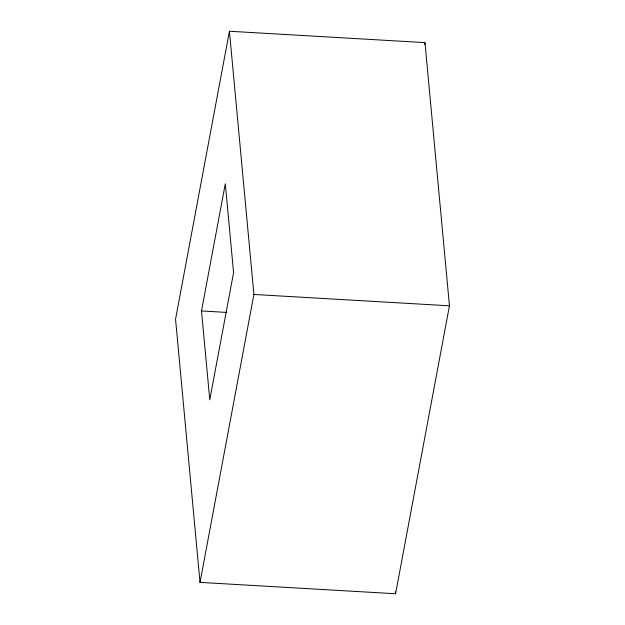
<?xml version="1.0" encoding="UTF-8"?>
<svg xmlns="http://www.w3.org/2000/svg" width="625" height="625" viewBox="0 0 625 625"><rect width="100%" height="100%" fill="white"/><g stroke="black" fill="none" stroke-linecap="round" stroke-linejoin="round"><path stroke-width="0.94" d="M229.43 31.25L175.547 319.188L200.016 582.383L395.57 593.75L449.453 305.812L424.984 42.617L229.43 31.25L253.906 294.453L200.016 582.383M201.5 310.953L225.305 183.766L233.57 272.633L209.766 399.828L201.5 310.953L226.797 312.422M424.625 44.531L424.984 42.617M253.906 294.453L449.453 305.812M395.391 591.805L395.57 593.75"/></g></svg>
